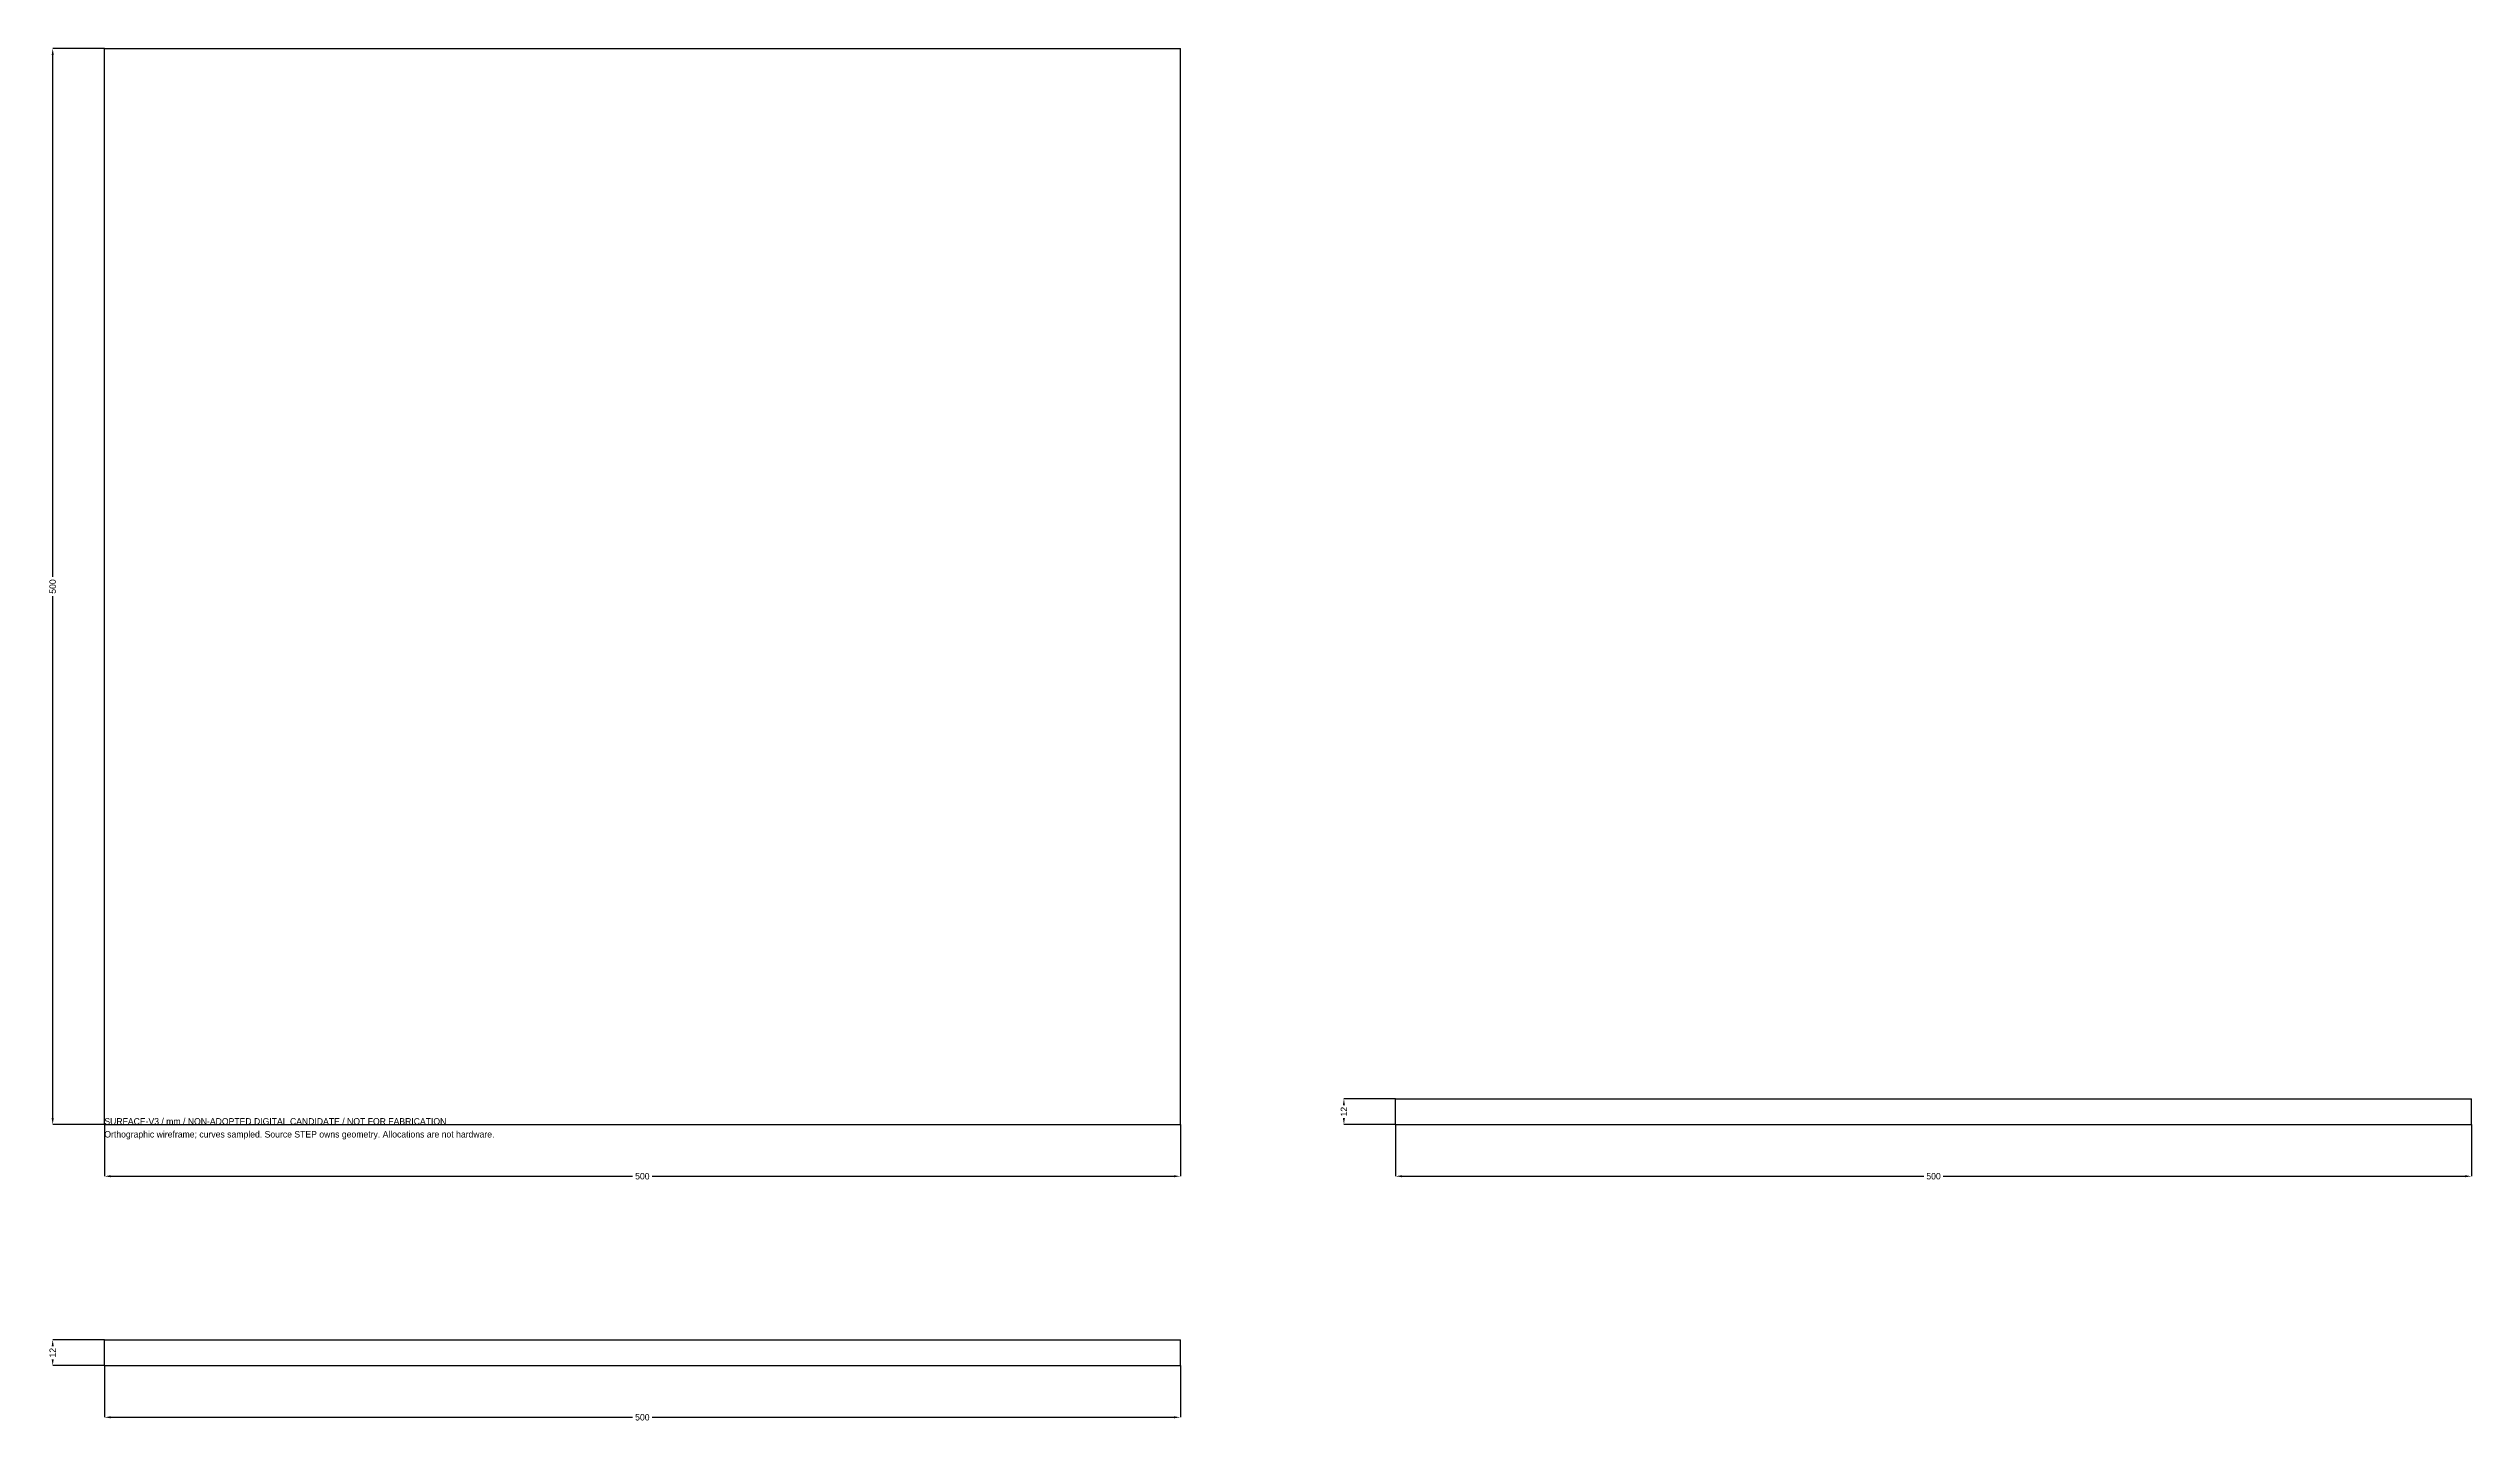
# Model space of a CAD drawing. Header units: millimetres. Extents: x -26 to 1100, y -138 to 500.
import ezdxf

# ---------------------------------------------------------------- set-up
doc = ezdxf.new("R2010")
doc.units = ezdxf.units.MM
for name, color, linetype in [('DIMENSIONS', 7, 'Continuous'), ('NOTES', 7, 'Continuous'), ('XY', 7, 'Continuous'), ('XZ', 7, 'Continuous'), ('YZ', 7, 'Continuous')]:
    doc.layers.add(name, color=color, linetype=linetype)
doc.dimstyles.get("Standard").update_dxf_attribs({"dimtxt": 2.5, "dimasz": 2.5, "dimexe": 1.25, "dimexo": 0.625, "dimtad": 1, "dimcen": 2.5, "dimazin": 3, "dimtfac": 1, "dimtmove": 0, "dimatfit": 3})

# ---------------------------------------------------------------- blocks, each defined once
blk = doc.blocks.new('_CLOSEDFILLED')
at = {"color": 0, "linetype": 'BYBLOCK'}
blk.add_solid([(-1, 0.16), (0, 0), (-1, -0.16)], dxfattribs=at)
blk = doc.blocks.new('*D1')
for p, q in [((0, 0), (0, -24)), ((500, 0), (500, -24)), ((3, -24), (245.5, -24)), ((254.5, -24), (497, -24))]:
    blk.add_line(p, q)
at = {"layer": 'Defpoints'}
for p in [(0, 0), (500, 0), (0, -24)]:
    blk.add_point(p, dxfattribs=at)
at = {"layer": 'DIMENSIONS', "xscale": 3, "yscale": 3, "rotation": 180}
blk.add_blockref('_CLOSEDFILLED', (0, -24), dxfattribs=at)
at = {"layer": 'DIMENSIONS', "xscale": 3, "yscale": 3}
blk.add_blockref('_CLOSEDFILLED', (500, -24), dxfattribs=at)
at = {"layer": 'DIMENSIONS', "insert": (250, -24), "char_height": 3, "attachment_point": 5}
blk.add_mtext('500', dxfattribs=at)
blk = doc.blocks.new('*D2')
for p, q in [((0, 500), (-24, 500)), ((-24, 254.5), (-24, 497)), ((-24, 3), (-24, 245.5)), ((0, 0), (-24, 0))]:
    blk.add_line(p, q)
at = {"layer": 'Defpoints'}
for p in [(0, 500), (-24, 0), (0, 0)]:
    blk.add_point(p, dxfattribs=at)
at = {"layer": 'DIMENSIONS', "xscale": 3, "yscale": 3}
for p, rotation in [((-24, 500), 90), ((-24, 0), 270)]:
    blk.add_blockref('_CLOSEDFILLED', p, dxfattribs=dict(at, rotation=rotation))
at = {"layer": 'DIMENSIONS', "insert": (-24, 250), "char_height": 3, "attachment_point": 5, "rotation": 90}
blk.add_mtext('500', dxfattribs=at)
blk = doc.blocks.new('*D3')
for p, q in [((0, -112), (0, -136)), ((500, -112), (500, -136)), ((3, -136), (245.5, -136)), ((254.5, -136), (497, -136))]:
    blk.add_line(p, q)
at = {"layer": 'Defpoints'}
for p in [(0, -112), (500, -112), (0, -136)]:
    blk.add_point(p, dxfattribs=at)
at = {"layer": 'DIMENSIONS', "xscale": 3, "yscale": 3, "rotation": 180}
blk.add_blockref('_CLOSEDFILLED', (0, -136), dxfattribs=at)
at = {"layer": 'DIMENSIONS', "xscale": 3, "yscale": 3}
blk.add_blockref('_CLOSEDFILLED', (500, -136), dxfattribs=at)
at = {"layer": 'DIMENSIONS', "insert": (250, -136), "char_height": 3, "attachment_point": 5}
blk.add_mtext('500', dxfattribs=at)
blk = doc.blocks.new('*D4')
for p, q in [((0, -100), (-24, -100)), ((0, -112), (-24, -112))]:
    blk.add_line(p, q)
at = {"layer": 'Defpoints'}
for p in [(0, -100), (-24, -112), (0, -112)]:
    blk.add_point(p, dxfattribs=at)
at = {"layer": 'DIMENSIONS', "xscale": 3, "yscale": 3}
for p, rotation in [((-24, -100), 90), ((-24, -112), 270)]:
    blk.add_blockref('_CLOSEDFILLED', p, dxfattribs=dict(at, rotation=rotation))
at = {"layer": 'DIMENSIONS', "insert": (-24, -106), "char_height": 3, "attachment_point": 5, "rotation": 90}
blk.add_mtext('12', dxfattribs=at)
blk = doc.blocks.new('*D5')
for p, q in [((600, 0), (600, -24)), ((1100, 0), (1100, -24)), ((603, -24), (845.5, -24)), ((854.5, -24), (1097, -24))]:
    blk.add_line(p, q)
at = {"layer": 'Defpoints'}
for p in [(600, 0), (1100, 0), (600, -24)]:
    blk.add_point(p, dxfattribs=at)
at = {"layer": 'DIMENSIONS', "xscale": 3, "yscale": 3, "rotation": 180}
blk.add_blockref('_CLOSEDFILLED', (600, -24), dxfattribs=at)
at = {"layer": 'DIMENSIONS', "xscale": 3, "yscale": 3}
blk.add_blockref('_CLOSEDFILLED', (1100, -24), dxfattribs=at)
at = {"layer": 'DIMENSIONS', "insert": (850, -24), "char_height": 3, "attachment_point": 5}
blk.add_mtext('500', dxfattribs=at)
blk = doc.blocks.new('*D6')
for p, q in [((600, 12), (576, 12)), ((600, 0), (576, 0))]:
    blk.add_line(p, q)
at = {"layer": 'Defpoints'}
for p in [(600, 12), (576, 0), (600, 0)]:
    blk.add_point(p, dxfattribs=at)
at = {"layer": 'DIMENSIONS', "xscale": 3, "yscale": 3}
for p, rotation in [((576, 12), 90), ((576, 0), 270)]:
    blk.add_blockref('_CLOSEDFILLED', p, dxfattribs=dict(at, rotation=rotation))
at = {"layer": 'DIMENSIONS', "insert": (576, 6), "char_height": 3, "attachment_point": 5, "rotation": 90}
blk.add_mtext('12', dxfattribs=at)

msp = doc.modelspace()

# ---------------------------------------------------------------- linework, layer by layer
at = {"layer": 'XY'}
for points in [[(0, 0), (0, 500)], [(0, 0), (0, 500)], [(0, 500), (500, 500)], [(0, 500), (500, 500)], [(500, 0), (500, 500)], [(500, 0), (500, 500)], [(0, 0), (500, 0)], [(0, 0), (500, 0)]]:
    msp.add_lwpolyline(points, dxfattribs=at)
at = {"layer": 'XZ'}
for points in [[(0, -112), (0, -100)], [(0, -112), (0, -100)], [(0, -100), (500, -100)], [(0, -100), (500, -100)], [(500, -112), (500, -100)], [(500, -112), (500, -100)], [(0, -112), (500, -112)], [(0, -112), (500, -112)]]:
    msp.add_lwpolyline(points, dxfattribs=at)
at = {"layer": 'YZ'}
for points in [[(600, 0), (600, 12)], [(600, 12), (1100, 12)], [(600, 0), (600, 12)], [(600, 12), (1100, 12)], [(1100, 0), (1100, 12)], [(1100, 0), (1100, 12)], [(600, 0), (1100, 0)], [(600, 0), (1100, 0)]]:
    msp.add_lwpolyline(points, dxfattribs=at)

# ---------------------------------------------------------------- texts
at = {"layer": 'NOTES'}
for s, p in [('SURFACE-V3 / mm / NON-ADOPTED DIGITAL CANDIDATE / NOT FOR FABRICATION', (0, 0)), ('Orthographic wireframe; curves sampled. Source STEP owns geometry. Allocations are not hardware.', (0, -6))]:
    msp.add_text(s, height=3, dxfattribs=at).set_placement(p)

# ---------------------------------------------------------------- dimensions: what is measured, and where the dimension line sits
at = {"layer": 'DIMENSIONS'}
for base, p1, p2, picture, middle in [((-24, 0), (0, 0), (0, 500), '*D2', (-24, 250)), ((576, 0), (600, 0), (600, 12), '*D6', (576, 6)), ((-24, -112), (0, -112), (0, -100), '*D4', (-24, -106))]:
    dim = msp.add_linear_dim(base=base, p1=p1, p2=p2, angle=90, dimstyle='Standard', override={"dimtxt": 3, "dimasz": 3, "dimdec": 3}, dxfattribs=at)
    dim.commit()
    dim.dimension.update_dxf_attribs({"geometry": picture, "text_midpoint": middle})
for base, p1, p2, picture, middle in [((0, -24), (0, 0), (500, 0), '*D1', (250, -24)), ((600, -24), (600, 0), (1100, 0), '*D5', (850, -24)), ((0, -136), (0, -112), (500, -112), '*D3', (250, -136))]:
    dim = msp.add_linear_dim(base=base, p1=p1, p2=p2, dimstyle='Standard', override={"dimtxt": 3, "dimasz": 3, "dimdec": 3}, dxfattribs=at)
    dim.commit()
    dim.dimension.update_dxf_attribs({"geometry": picture, "text_midpoint": middle})

doc.saveas('drawing.dxf')
